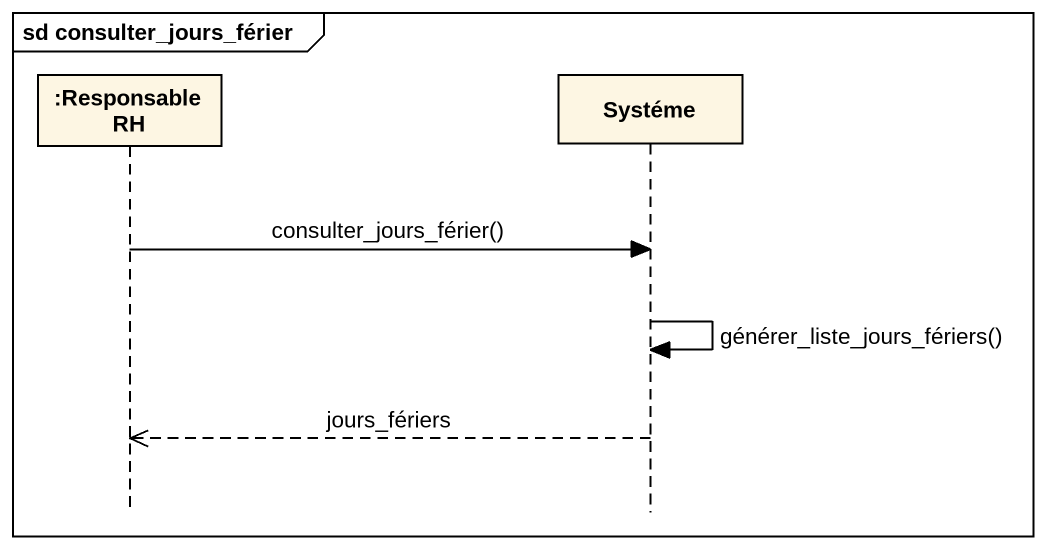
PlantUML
@startuml
mainframe sd consulter_jours_férier
hide footbox
participant ":Responsable RH" as Responsable_RH
participant Systéme

Responsable_RH -> Systéme : consulter_jours_férier()
Systéme -> Systéme : générer_liste_jours_fériers()
Systéme -->> Responsable_RH : jours_fériers
@enduml
